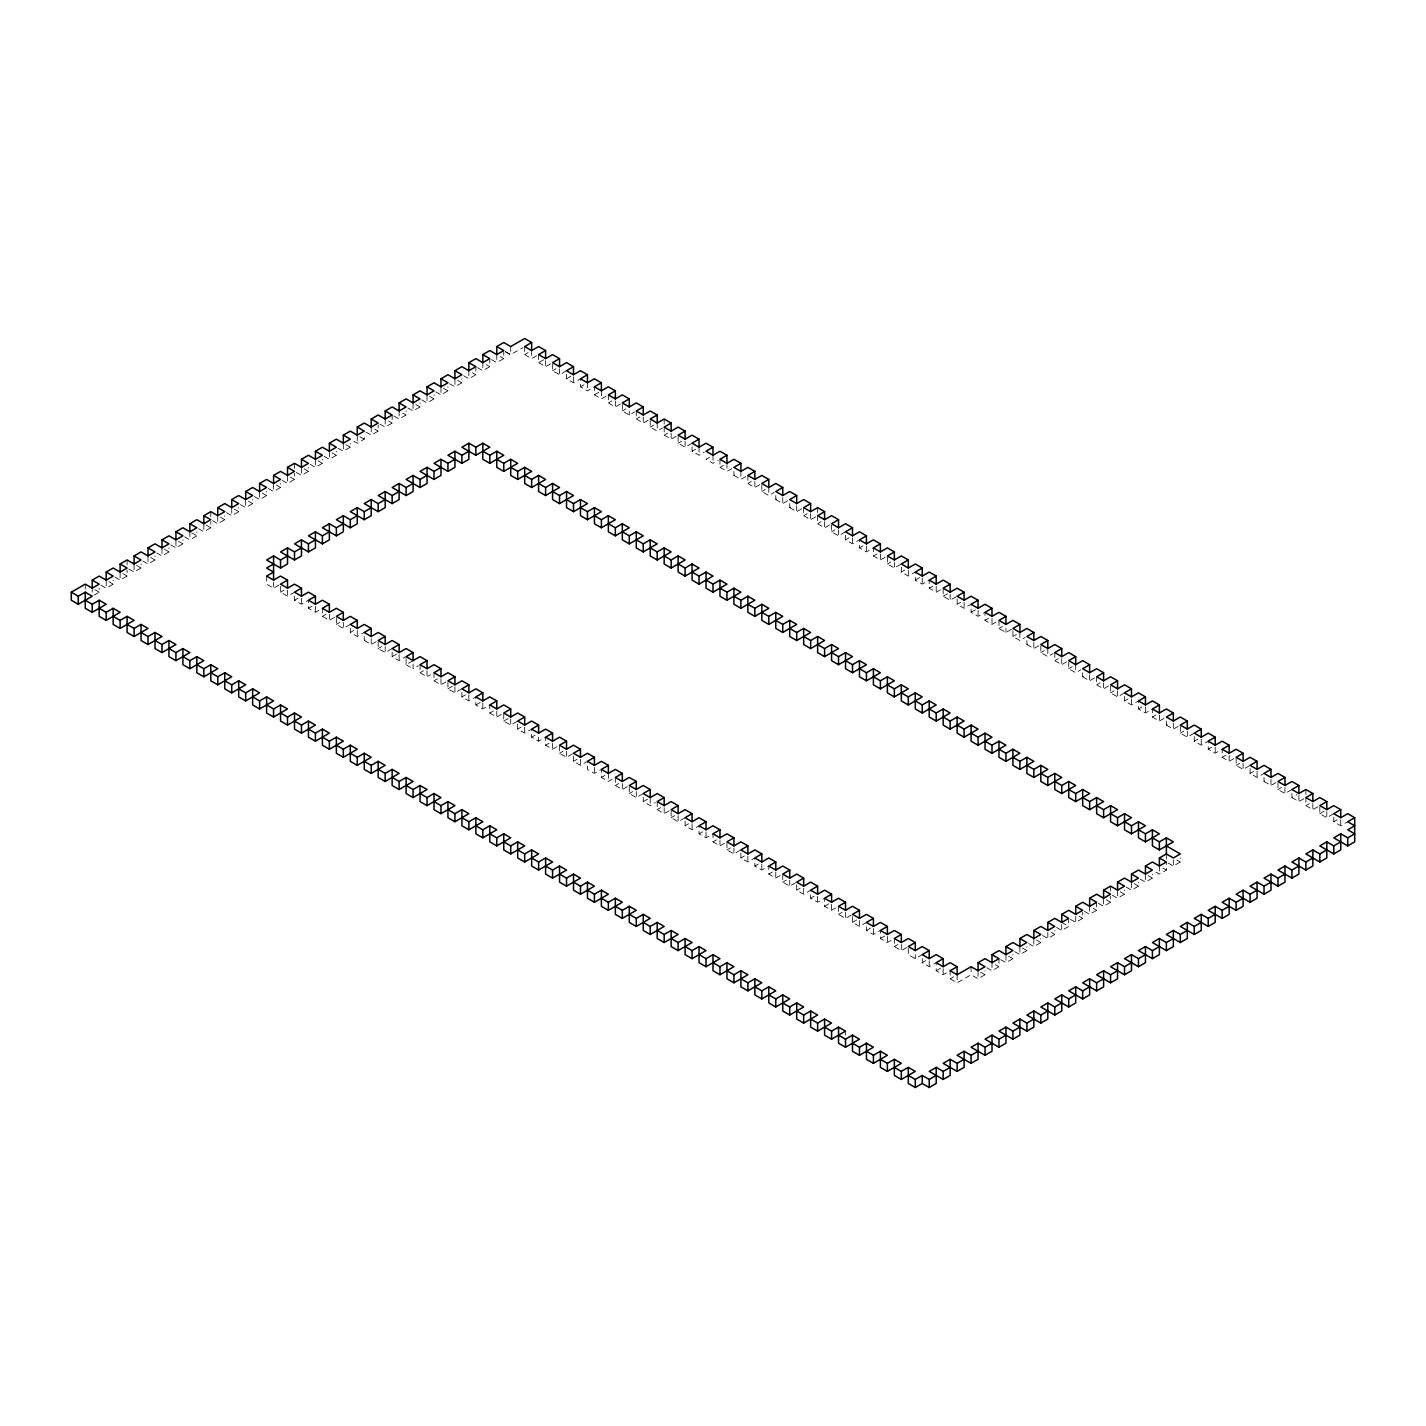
<?xml version="1.0" encoding="UTF-8"?>
<svg xmlns="http://www.w3.org/2000/svg" width="1426" height="1426" viewBox="0 0 1426 1426"><rect width="100%" height="100%" fill="white"/><g stroke="black" fill="none" stroke-linecap="round" stroke-linejoin="round"><path stroke-width="0.75" stroke-dasharray="5 3.75" d="M93.973 595.212L99.196 592.182L99.196 588.172M100.943 585.141L106.184 588.172L113.153 584.143L113.153 580.115M114.9 577.084L120.123 580.115L127.092 576.086L127.092 570.043M128.839 569.027L134.08 572.058L141.049 568.029L141.049 564.001M142.796 560.988L148.019 564.001L155.006 559.972L155.006 555.944M156.735 552.932L161.976 555.944L168.945 551.915L168.945 547.887M170.692 544.875L175.933 547.887L182.902 543.859L182.902 539.848M184.649 536.818L189.872 539.848L196.841 535.82L196.841 531.791M198.588 528.761L203.829 531.791L210.798 527.763L210.798 521.72M212.545 520.704L217.768 523.734L224.755 519.706L224.755 515.677M226.502 512.665L231.725 515.677L238.695 511.649L238.695 507.62M240.441 504.608L245.682 507.62L252.652 503.592L252.652 499.563M254.398 496.551L259.621 499.563L266.609 495.535L266.609 491.524M268.338 488.494L273.578 491.524L280.548 487.496L280.548 483.467M282.295 480.437L287.517 483.467L294.505 479.439L294.505 473.396M296.251 472.38L301.474 475.411L308.444 471.382L308.444 467.354M310.191 464.341L315.431 467.354L322.401 463.325L322.401 459.297M324.148 456.284L329.37 459.297L336.358 455.268L336.358 451.24M338.087 448.227L343.327 451.24L350.297 447.211L350.297 443.201M353.791 441.187L357.266 443.201L364.254 439.172L364.254 435.144M366.001 432.114L371.223 435.144L378.193 431.115L378.193 425.073M379.94 424.057L385.18 427.087L392.15 423.059L392.15 415.002M393.897 416.018L399.12 419.03L406.107 415.002L406.107 410.973M407.836 407.961L413.077 410.973L420.046 406.945L420.046 402.916M421.793 399.904L427.034 402.916L434.003 398.888L434.003 394.877M435.75 391.847L440.973 394.877L447.942 390.849L447.942 386.82M449.689 383.79L454.93 386.82L461.899 382.792L461.899 378.763M463.646 375.733L468.869 378.763L475.856 374.735L475.856 366.678M477.585 367.694L482.826 370.707L489.795 366.678L489.795 358.621M491.542 359.637L496.783 362.65L503.752 358.621L503.752 350.564M505.499 351.58L510.722 354.593L522.932 347.552M524.679 346.554L524.679 354.593L528.155 352.579M524.679 354.593L531.648 358.621L536.889 355.609M538.618 354.593L538.618 362.65L543.859 359.637M538.618 362.65L545.605 366.678L552.575 362.65L552.575 370.707L559.545 374.735L566.532 370.707L566.532 378.763L573.502 382.792L580.471 378.763L580.471 386.82L587.459 390.849L594.428 386.82L594.428 394.877L601.398 398.888L606.638 395.875M552.575 370.707L556.069 368.692M566.532 378.763L571.755 375.733M580.471 386.82L583.965 384.806M594.428 394.877L599.651 391.847M266.609 576.086L266.609 584.143L273.578 588.172L280.548 584.143L280.548 592.182L287.517 596.211L294.505 592.182L294.505 600.239L301.474 604.268L308.444 600.239L308.444 608.296L315.431 612.324L322.401 608.296L322.401 616.353L329.37 620.381L336.358 616.353L336.358 624.41L343.327 628.438L350.297 624.41L350.297 632.467L357.266 636.495L364.254 632.467M280.548 592.182L284.041 590.186M608.367 394.877L608.367 402.916L611.861 400.902M608.367 402.916L615.355 406.945L622.324 402.916L622.324 410.973L629.294 415.002L634.534 411.989M294.505 600.239L297.981 598.225M622.324 410.973L625.818 408.959M308.444 608.296L311.938 606.282M636.281 410.973L636.281 419.03L639.757 417.016M636.281 419.03L643.251 423.059L650.22 419.03L650.22 427.087L657.208 431.115L662.43 428.085M322.401 616.353L325.894 614.339M650.22 427.087L653.714 425.073M336.358 624.41L339.834 622.396M664.177 427.087L664.177 435.144L667.671 433.13M664.177 435.144L671.147 439.172L678.116 435.144L678.116 443.201L685.104 447.211L692.073 443.201L692.073 451.24L699.043 455.268L704.284 452.256M350.297 632.467L353.791 630.452M678.116 443.201L681.61 441.187M364.254 636.495L364.254 640.506L367.73 638.509M692.073 451.24L695.567 449.226M364.254 640.506L371.223 644.534L378.193 640.506L378.193 648.563L385.18 652.591L392.15 648.563L392.15 656.62L399.12 660.648L406.107 656.62M378.193 648.563L381.687 646.548M709.506 457.283L706.03 459.297L713 463.325L718.223 460.313M392.15 656.62L399.12 652.591M719.97 459.297L719.97 467.354L723.463 465.339M719.97 467.354L726.957 471.382L732.18 468.37M406.107 658.634L406.107 664.676L413.077 660.648L413.077 668.705L418.299 665.675M733.927 471.382L733.927 475.411L737.42 473.396M733.927 475.411L740.896 479.439L746.137 476.409M420.046 664.676L420.046 672.733L423.54 670.719M747.884 475.411L747.884 483.467L751.359 481.453M420.046 672.733L427.034 676.762L430.509 674.748M747.884 483.467L754.853 487.496L761.823 483.467L761.823 491.524L768.792 495.535L774.033 492.523M434.003 672.733L434.003 680.79L437.479 678.776M761.823 491.524L765.316 489.51M434.003 680.79L440.973 684.819L447.942 680.79L447.942 688.829L454.93 692.858L461.899 688.829L461.899 696.886L468.869 700.915L475.856 696.886L475.856 704.943L482.826 708.972L489.795 704.943L489.795 713L496.783 717.028L503.752 713L503.752 721.057L510.722 725.085L517.691 721.057L517.691 729.114L524.679 733.142L531.648 729.114L531.648 737.171L538.618 741.181L545.605 737.171L545.605 745.21L552.575 749.238L559.545 745.21L559.545 753.267L566.532 757.295L573.502 753.267L573.502 761.324L580.471 765.352L587.459 761.324L587.459 769.38L594.428 773.409L601.398 769.38L601.398 777.437L608.367 781.466L613.608 778.436M447.942 688.829L453.183 685.817M775.78 495.535L775.78 499.563L779.256 497.549M775.78 499.563L782.749 503.592L789.719 499.563M461.899 696.886L465.393 694.872M789.719 503.592L789.719 507.62L793.212 505.606M789.719 507.62L796.706 511.649L801.929 508.636M475.856 704.943L481.079 701.931M803.676 507.62L803.676 515.677L807.169 513.663M803.676 515.677L810.645 519.706L815.886 516.693M489.795 713L493.289 710.986M817.633 515.677L817.633 523.734L821.109 521.72M817.633 523.734L824.602 527.763L831.572 523.734L831.572 531.791L838.541 535.82L845.529 531.791L845.529 539.848L852.498 543.859L859.468 539.848L859.468 547.887L866.455 551.915L873.425 547.887L873.425 555.944L880.395 559.972L887.382 555.944L887.382 564.001L894.352 568.029L901.321 564.001L901.321 572.058L908.309 576.086L915.278 572.058L915.278 580.115L922.248 584.143L929.217 580.115L929.217 588.172L936.205 592.182L943.174 588.172L943.174 596.211L950.144 600.239L957.131 596.211L957.131 604.268L964.101 608.296L971.07 604.268L971.07 612.324L978.058 616.353L985.027 612.324L985.027 620.381L991.997 624.41L998.966 620.381L998.966 628.438L1005.954 632.467L1012.923 628.438L1012.923 636.495L1019.893 640.506L1025.134 637.493M503.752 721.057L508.975 718.027M831.572 531.791L835.066 529.777M517.691 729.114L521.185 727.1M845.529 539.848L849.005 537.834M531.648 737.171L535.142 735.156M859.468 547.887L862.962 545.873M545.605 745.21L549.081 743.196M873.425 555.944L876.919 553.93M559.545 753.267L563.038 751.252M887.382 564.001L890.858 561.987M573.502 761.324L576.995 759.309M901.321 572.058L904.815 570.043M915.278 580.115L920.501 577.084M601.398 777.437L604.891 775.423M929.217 588.172L932.711 586.157M615.355 777.437L615.355 785.494L618.831 783.48M943.174 596.211L948.415 593.198M615.355 785.494L622.324 789.505L629.294 785.494L629.294 793.533L636.281 797.562L643.251 793.533L643.251 801.59L650.22 805.619L655.461 802.606M629.294 793.533L632.788 791.519M957.131 604.268L960.607 602.253M643.251 801.59L650.22 797.562L650.22 805.619M971.07 612.324L976.311 609.312M657.208 801.59L657.208 809.647L660.684 807.633M985.027 620.381L988.521 618.367M657.208 809.647L664.177 813.676L671.147 809.647L671.147 817.704L678.116 821.732L685.104 817.704L685.104 825.761L692.073 829.789L699.043 825.761L699.043 833.818L706.03 837.828L713 833.818L713 841.857L719.97 845.885L726.957 841.857L726.957 849.914L733.927 853.942L740.896 849.914L740.896 857.971L747.884 861.999L754.853 857.971L754.853 866.028L761.823 870.056L768.792 866.028L768.792 874.085L775.78 878.113L782.749 874.085L782.749 882.141L789.719 886.152L796.706 882.141L796.706 890.18L803.676 894.209L810.645 890.18L810.645 898.237L817.633 902.266L824.602 898.237L824.602 906.294L831.572 910.323L838.541 906.294L838.541 914.351L845.529 918.38L852.498 914.351L852.498 922.408L859.468 926.437L866.455 922.408L866.455 930.465L873.425 934.476L880.395 930.465L880.395 938.504L887.382 942.533L894.352 938.504L894.352 946.561L901.321 950.589L908.309 946.561L908.309 954.618L915.278 958.646L922.248 954.618L922.248 962.675L929.217 966.703L936.205 962.675L936.205 970.732L943.174 974.76L950.144 970.732L950.144 978.789L957.131 982.799L971.07 974.76L978.058 978.789L985.027 974.76L985.027 970.732M671.147 817.704L674.641 815.69M998.966 628.438L1002.46 626.424M685.104 825.761L688.58 823.747M1012.923 636.495L1016.417 634.481M699.043 833.818L702.537 831.804M1026.88 640.506L1026.88 644.534L1030.356 642.52M1026.88 644.534L1033.85 648.563L1040.82 644.534L1040.82 652.591L1047.807 656.62L1053.03 653.607M713 841.857L716.494 839.843M1040.82 652.591L1044.313 650.577M726.957 849.914L730.433 847.9M1054.777 652.591L1054.777 660.648L1058.27 658.634M1054.777 660.648L1061.746 664.676L1068.734 660.648L1068.734 668.705L1075.703 672.733L1080.926 669.703M740.896 857.971L744.39 855.957M1068.734 668.705L1072.209 666.691M754.853 866.028L758.329 864.013M1082.673 672.733L1082.673 676.762L1086.166 674.748M1082.673 676.762L1089.642 680.79L1094.883 677.76M768.792 874.085L772.286 872.07M1096.63 676.762L1096.63 684.819L1100.106 682.804M1096.63 684.819L1103.599 688.829L1110.569 684.819L1110.569 692.858L1117.556 696.886L1124.526 692.858L1124.526 700.915L1131.495 704.943L1138.483 700.915L1138.483 708.972L1145.452 713L1152.422 708.972L1152.422 717.028L1159.391 721.057L1166.379 717.028M782.749 882.141L786.243 880.127M1110.569 692.858L1114.062 690.844M796.706 890.18L800.182 888.166M1124.526 700.915L1128.019 698.9M810.645 898.237L814.139 896.223M1138.483 708.972L1141.959 706.957M824.602 906.294L829.825 903.282M1152.422 717.028L1155.916 715.014M838.541 914.351L842.035 912.337M1166.379 721.057L1166.379 725.085L1169.855 723.071M1166.379 725.085L1173.348 729.114L1180.318 725.085L1180.318 733.142L1187.305 737.171L1194.275 733.142L1194.275 741.181L1201.245 745.21L1208.232 741.181L1208.232 749.238L1215.202 753.267L1222.171 749.238L1222.171 757.295L1229.159 761.324L1236.128 757.295L1236.128 765.352L1243.098 769.38L1250.067 765.352L1250.067 773.409L1257.055 777.437L1264.024 773.409M852.498 922.408L857.739 919.378M1180.318 733.142L1183.812 731.128M866.455 930.465L873.425 926.437M1194.275 741.181L1197.769 739.167M880.395 938.504L885.635 935.492M1208.232 749.238L1211.708 747.224M894.352 946.561L897.845 944.547M1222.171 757.295L1225.665 755.281M1236.128 765.352L1239.604 763.338M922.248 962.675L925.741 960.661M1250.067 773.409L1253.561 771.395M936.205 970.732L943.174 966.703M1264.024 777.437L1264.024 781.466L1267.518 779.452M1264.024 781.466L1270.994 785.494L1277.981 781.466L1277.981 789.505L1284.951 793.533L1291.92 789.505M950.144 978.789L953.637 976.774M1277.981 789.505L1281.457 787.491M986.774 967.701L991.997 970.732L998.966 966.703L998.966 958.646M1000.713 959.645L1005.954 962.675L1012.923 958.646L1012.923 954.618M1014.67 951.605L1019.893 954.618L1026.88 950.589L1026.88 946.561M1028.627 943.549L1033.85 946.561L1040.82 942.533L1040.82 938.504M1042.566 935.492L1047.807 938.504L1054.777 934.476L1054.777 930.465M1056.523 927.435L1061.746 930.465L1068.734 926.437L1068.734 918.38M1070.463 919.378L1075.703 922.408L1082.673 918.38L1082.673 912.337M1084.42 911.321L1089.642 914.351L1096.63 910.323L1096.63 902.266M1098.377 903.282L1103.599 906.294L1110.569 902.266L1110.569 896.223M1112.316 895.225L1117.556 898.237L1124.526 894.209L1124.526 890.18M1126.273 887.168L1131.495 890.18L1138.483 886.152L1138.483 882.141M1140.212 879.111L1145.452 882.141L1152.422 878.113L1152.422 874.085M1155.916 872.07L1159.391 874.085L1166.379 870.056L1166.379 861.999M1168.126 862.997L1173.348 866.028L1180.318 861.999L1180.318 857.971M1291.92 793.533L1291.92 797.562L1297.161 794.549M1291.92 797.562L1298.908 801.59L1304.13 798.578M1305.877 797.562L1305.877 805.619L1309.371 803.604M1305.877 805.619L1312.847 809.647L1319.816 805.619L1319.816 813.676L1326.804 817.704L1333.773 813.676L1333.773 821.732L1340.743 825.761L1347.73 821.732M1319.816 813.676L1325.057 810.663M1333.773 821.732L1337.267 819.718M505.499 351.883L510.722 354.914M500.259 356.607L503.752 358.621M486.319 364.664L489.795 366.678M472.363 372.721L475.856 374.735M461.899 382.792L454.93 378.763L454.93 386.82M447.942 390.849L440.973 386.82L440.973 394.877M434.003 398.888L427.034 394.877L427.034 402.916M420.046 406.945L413.077 402.916L413.077 410.973M402.613 412.987L406.107 415.002M1176.842 859.985L1180.318 861.999M388.656 421.044L392.15 423.059M1162.885 868.042L1166.379 870.056M374.717 429.101L378.193 431.115M1152.422 878.113L1145.452 874.085L1145.452 882.141M364.254 439.172L357.266 435.144L357.266 443.201M1138.483 886.152L1131.495 882.141L1131.495 890.18M350.297 447.211L343.327 443.201L343.327 451.24M1124.526 894.209L1117.556 890.18L1117.556 898.237M336.358 455.268L329.37 451.24L329.37 459.297M1110.569 902.266L1103.599 898.237L1103.599 906.294M322.401 463.325L315.431 459.297L315.431 467.354M1093.136 908.309L1096.63 910.323M308.444 471.382L301.474 467.354L301.474 475.411M1079.179 916.365L1082.673 918.38M294.505 479.439L287.517 475.411L287.517 483.467M1061.746 922.408L1068.734 926.437M280.548 487.496L273.578 483.467L273.578 491.524M1051.283 932.479L1054.777 934.476M266.609 495.535L259.621 491.524L259.621 499.563M1040.82 942.533L1033.85 938.504L1033.85 946.561M252.652 503.592L245.682 499.563L245.682 507.62M1026.88 950.589L1019.893 946.561L1019.893 954.618M238.695 511.649L231.725 507.62L231.725 515.677M1012.923 958.646L1005.954 954.618L1005.954 962.675M224.755 519.706L217.768 515.677L217.768 523.734M995.491 964.689L998.966 966.703M210.798 527.763L203.829 523.734L203.829 531.791M985.027 974.76L978.058 970.732L978.058 978.789M191.619 532.789L196.841 535.82M406.107 664.676L413.077 668.705M182.902 543.859L175.933 539.848L175.933 547.887M168.945 551.915L161.976 547.887L161.976 555.944M155.006 559.972L148.019 555.944L148.019 564.001M141.049 568.029L134.08 564.001L134.08 572.058M127.092 576.086L120.123 572.058L120.123 580.115M113.153 584.143L106.184 580.115L106.184 588.172M99.196 592.182L92.227 588.172L92.227 592.182M1340.743 819.718L1340.743 825.761M1326.804 811.661L1326.804 817.704M1312.847 803.604L1312.847 809.647M1305.877 789.505L1305.877 795.548M1298.908 795.548L1298.908 801.59M1284.951 787.491L1284.951 793.533M1270.994 779.452L1270.994 785.494M1257.055 771.395L1257.055 777.437M1243.098 763.338L1243.098 769.38M1229.159 755.281L1229.159 761.324M1215.202 747.224L1215.202 753.267M1201.245 739.167L1201.245 745.21M1187.305 731.128L1187.305 737.171M1173.348 723.071L1173.348 729.114M1173.348 859.985L1173.348 866.028M1166.379 853.942L1166.379 859.985M1159.391 715.014L1159.391 721.057M1159.391 866.028L1159.391 874.085M1145.452 706.957L1145.452 713M1131.495 698.9L1131.495 704.943M1117.556 690.844L1117.556 696.886M1110.569 886.152L1110.569 892.195M1103.599 682.804L1103.599 688.829M1089.642 674.748L1089.642 680.79M1089.642 906.294L1089.642 914.351M1075.703 664.676L1075.703 672.733M1075.703 916.365L1075.703 922.408M1061.746 658.634L1061.746 664.676M1061.746 924.422L1061.746 930.465M1047.807 648.563L1047.807 656.62M1047.807 932.479L1047.807 938.504M1033.85 642.52L1033.85 648.563M1019.893 632.467L1019.893 640.506M1005.954 628.438L1005.954 632.467M991.997 618.367L991.997 624.41M991.997 962.675L991.997 970.732M978.058 610.31L978.058 616.353M971.07 966.703L971.07 974.76M964.101 602.253L964.101 608.296M957.131 974.76L957.131 982.799M950.144 594.196L950.144 600.239M943.174 968.717L943.174 974.76M936.205 586.157L936.205 592.182M929.217 960.661L929.217 966.703M922.248 578.1L922.248 584.143M915.278 954.618L915.278 958.646M908.309 570.043L908.309 576.086M901.321 944.547L901.321 950.589M894.352 561.987L894.352 568.029M887.382 936.49L887.382 942.533M880.395 553.93L880.395 559.972M873.425 928.451L873.425 934.476M866.455 545.873L866.455 551.915M859.468 920.394L859.468 926.437M852.498 537.834L852.498 543.859M845.529 912.337L845.529 918.38M845.529 1031.123L845.529 1035.151M838.541 529.777L838.541 535.82M831.572 904.28L831.572 910.323M824.602 521.72L824.602 527.763M817.633 507.62L817.633 513.663M817.633 896.223L817.633 902.266M810.645 513.663L810.645 519.706M803.676 888.166L803.676 894.209M796.706 505.606L796.706 511.649M789.719 880.127L789.719 886.152M782.749 497.549L782.749 503.592M775.78 872.07L775.78 878.113M768.792 487.496L768.792 495.535M761.823 864.013L761.823 870.056M754.853 481.453L754.853 487.496M747.884 855.957L747.884 861.999M740.896 471.382L740.896 479.439M733.927 847.9L733.927 853.942M726.957 463.325L726.957 471.382M719.97 839.843L719.97 845.885M713 455.268L713 463.325M706.03 831.804L706.03 837.828M699.043 447.211L699.043 455.268M692.073 823.747L692.073 829.789M685.104 441.187L685.104 447.211M678.116 815.69L678.116 821.732M671.147 433.13L671.147 439.172M664.177 419.03L664.177 425.073M664.177 807.633L664.177 813.676M657.208 423.059L657.208 431.115M643.251 417.016L643.251 423.059M636.281 791.519L636.281 797.562M629.294 410.973L629.294 415.002M622.324 783.48L622.324 789.505M615.355 400.902L615.355 406.945M608.367 773.409L608.367 781.466M601.398 390.849L601.398 398.888M594.428 767.366L594.428 773.409M587.459 382.792L587.459 390.849M580.471 759.309L580.471 765.352M573.502 376.749L573.502 382.792M566.532 751.252L566.532 757.295M559.545 368.692L559.545 374.735M552.575 743.196L552.575 749.238M545.605 360.635L545.605 366.678M538.618 737.171L538.618 741.181M531.648 350.564L531.648 358.621M524.679 727.1L524.679 733.142M510.722 346.554L510.722 354.593M510.722 719.043L510.722 725.085M496.783 354.593L496.783 362.65M496.783 710.986L496.783 717.028M482.826 362.65L482.826 370.707M482.826 702.929L482.826 708.972M468.869 370.707L468.869 378.763M468.869 694.872L468.869 700.915M454.93 686.833L454.93 692.858M440.973 678.776L440.973 684.819M427.034 670.719L427.034 676.762M399.12 410.973L399.12 419.03M399.12 654.605L399.12 660.648M385.18 419.03L385.18 427.087M385.18 646.548L385.18 652.591M371.223 427.087L371.223 435.144M371.223 638.509L371.223 644.534M357.266 630.452L357.266 636.495M343.327 622.396L343.327 628.438M329.37 614.339L329.37 620.381M315.431 606.282L315.431 612.324M301.474 598.225L301.474 604.268M294.505 463.325L294.505 469.368M287.517 590.186L287.517 596.211M273.578 582.129L273.578 588.172M210.798 511.649L210.798 517.691M189.872 531.791L189.872 539.848M127.092 559.972L127.092 566.015M85.257 584.143L85.257 590.186"/><path stroke-width="1.5" d="M71.3 592.182L78.27 596.211L85.257 592.182L92.227 596.211L78.27 604.268L71.3 600.239L71.3 592.182L85.257 584.143L92.227 588.172L99.196 584.143L92.227 580.115L92.227 588.172M92.227 580.115L99.196 576.086L106.184 580.115L113.153 576.086L106.184 572.058L106.184 580.115M106.184 572.058L113.153 568.029L120.123 572.058L127.092 568.029L120.123 564.001L120.123 572.058M120.123 564.001L127.092 559.972L134.08 564.001L141.049 559.972L134.08 555.944L134.08 564.001M134.08 555.944L141.049 551.915L148.019 555.944L155.006 551.915L148.019 547.887L148.019 555.944M148.019 547.887L155.006 543.859L161.976 547.887L168.945 543.859L161.976 539.848L161.976 547.887M161.976 539.848L168.945 535.82L175.933 539.848L182.902 535.82L175.933 531.791L175.933 539.848M175.933 531.791L182.902 527.763L189.872 531.791L196.841 527.763L189.872 523.734L189.872 531.791M189.872 523.734L196.841 519.706L203.829 523.734L210.798 519.706L203.829 515.677L203.829 523.734M203.829 515.677L210.798 511.649L217.768 515.677L224.755 511.649L217.768 507.62L217.768 515.677M217.768 507.62L224.755 503.592L231.725 507.62L238.695 503.592L231.725 499.563L231.725 507.62M231.725 499.563L238.695 495.535L245.682 499.563L252.652 495.535L245.682 491.524L245.682 499.563M245.682 491.524L252.652 487.496L259.621 491.524L266.609 487.496L259.621 483.467L259.621 491.524M259.621 483.467L266.609 479.439L273.578 483.467L280.548 479.439L273.578 475.411L273.578 483.467M273.578 475.411L280.548 471.382L287.517 475.411L294.505 471.382L287.517 467.354L287.517 475.411M287.517 467.354L294.505 463.325L301.474 467.354L308.444 463.325L301.474 459.297L301.474 467.354M301.474 459.297L308.444 455.268L315.431 459.297L322.401 455.268L315.431 451.24L315.431 459.297M315.431 451.24L322.401 447.211L329.37 451.24L336.358 447.211L329.37 443.201L329.37 451.24M329.37 443.201L336.358 439.172L343.327 443.201L350.297 439.172L343.327 435.144L343.327 443.201M343.327 435.144L350.297 431.115L357.266 435.144L364.254 431.115L357.266 427.087L357.266 435.144M357.266 427.087L364.254 423.059L371.223 427.087L378.193 423.059L371.223 419.03L371.223 427.087M371.223 419.03L378.193 415.002L385.18 419.03L392.15 415.002L385.18 410.973L385.18 419.03M385.18 410.973L392.15 406.945L399.12 410.973L406.107 406.945L399.12 402.916L399.12 410.973M399.12 402.916L406.107 398.888L413.077 402.916L420.046 398.888L413.077 394.877L413.077 402.916M413.077 394.877L420.046 390.849L427.034 394.877L434.003 390.849L427.034 386.82L427.034 394.877M427.034 386.82L434.003 382.792L440.973 386.82L447.942 382.792L440.973 378.763L440.973 386.82M440.973 378.763L447.942 374.735L454.93 378.763L461.899 374.735L454.93 370.707L454.93 378.763M454.93 370.707L461.899 366.678L468.869 370.707L475.856 366.678L468.869 362.65L468.869 370.707M468.869 362.65L475.856 358.621L482.826 362.65L489.795 358.621L482.826 354.593L482.826 362.65M482.826 354.593L489.795 350.564L496.783 354.593L503.752 350.564L496.783 346.554L496.783 354.593M496.783 346.554L503.752 342.525L510.722 346.554L524.679 338.497L531.648 342.525L531.648 350.564L538.618 346.554L545.605 350.564L545.605 358.621L552.575 354.593L559.545 358.621L559.545 366.678L566.532 362.65L573.502 366.678L573.502 374.735L566.532 370.707L573.502 366.678M531.648 342.525L524.679 346.554L531.648 350.564M85.257 600.239L92.227 604.268L99.196 600.239L106.184 604.268L92.227 612.324L85.257 608.296L85.257 592.182M545.605 350.564L538.618 354.593L545.605 358.621M99.196 608.296L106.184 612.324L113.153 608.296L120.123 612.324L106.184 620.381L99.196 616.353L99.196 600.239M559.545 358.621L552.575 362.65L559.545 366.678M113.153 616.353L120.123 620.381L127.092 616.353L134.08 620.381L120.123 628.438L113.153 624.41L113.153 608.296M127.092 624.41L134.08 628.438L141.049 624.41L148.019 628.438L134.08 636.495L127.092 632.467L127.092 616.353M573.502 374.735L580.471 370.707L587.459 374.735L587.459 382.792L594.428 378.763L601.398 382.792L601.398 390.849L608.367 386.82L615.355 390.849L615.355 398.888L622.324 394.877L629.294 398.888L629.294 406.945L636.281 402.916L643.251 406.945L643.251 415.002L650.22 410.973L657.208 415.002L657.208 423.059L664.177 419.03L671.147 423.059L671.147 431.115L678.116 427.087L685.104 431.115L685.104 439.172L692.073 435.144L699.043 439.172L699.043 447.211L706.03 443.201L713 447.211L713 455.268L719.97 451.24L726.957 455.268L726.957 463.325L733.927 459.297L740.896 463.325L740.896 471.382L747.884 467.354L754.853 471.382L754.853 479.439L761.823 475.411L768.792 479.439L768.792 487.496L775.78 483.467L782.749 487.496L782.749 495.535L789.719 491.524L796.706 495.535L796.706 503.592L803.676 499.563L810.645 503.592L810.645 511.649L817.633 507.62L824.602 511.649L824.602 519.706L831.572 515.677L838.541 519.706L838.541 527.763L845.529 523.734L852.498 527.763L852.498 535.82L845.529 531.791L852.498 527.763M287.517 555.944L280.548 559.972L273.578 555.944L266.609 559.972L280.548 568.029L287.517 564.001L287.517 547.887L294.505 551.915L301.474 547.887M287.517 547.887L280.548 551.915L294.505 559.972L301.474 555.944L301.474 539.848L294.505 543.859L308.444 551.915L315.431 547.887L315.431 531.791L308.444 535.82L322.401 543.859L329.37 539.848L329.37 523.734L322.401 527.763L336.358 535.82L343.327 531.791L343.327 515.677L350.297 519.706L357.266 515.677M343.327 515.677L336.358 519.706L350.297 527.763L357.266 523.734L357.266 507.62L364.254 511.649L371.223 507.62M357.266 507.62L350.297 511.649L364.254 519.706L371.223 515.677L371.223 499.563L364.254 503.592L378.193 511.649L385.18 507.62L385.18 491.524L392.15 495.535L399.12 491.524M385.18 491.524L378.193 495.535L392.15 503.592L399.12 499.563L399.12 483.467L392.15 487.496L406.107 495.535L413.077 491.524L413.077 475.411L420.046 479.439L427.034 475.411M413.077 475.411L406.107 479.439L420.046 487.496L427.034 483.467L427.034 467.354L434.003 471.382L440.973 467.354M427.034 467.354L420.046 471.382L434.003 479.439L440.973 475.411L440.973 459.297L434.003 463.325L447.942 471.382L454.93 467.354L454.93 451.24L461.899 455.268L468.869 451.24M454.93 451.24L447.942 455.268L461.899 463.325L468.869 459.297L468.869 443.201L461.899 447.211L475.856 455.268L489.795 447.211L482.826 443.201L475.856 447.211L468.869 443.201M587.459 374.735L580.471 378.763L587.459 382.792M141.049 632.467L148.019 636.495L155.006 632.467L161.976 636.495L148.019 644.534L141.049 640.506L141.049 624.41M273.578 564.001L266.609 568.029L273.578 572.058L266.609 576.086L273.578 580.115L280.548 576.086L287.517 580.115L287.517 588.172L280.548 584.143L287.517 580.115M301.474 539.848L308.444 543.859L315.431 539.848M315.431 531.791L322.401 535.82L329.37 531.791M329.37 523.734L336.358 527.763L343.327 523.734M371.223 499.563L378.193 503.592L385.18 499.563M399.12 483.467L406.107 487.496L413.077 483.467M440.973 459.297L447.942 463.325L454.93 459.297M601.398 382.792L594.428 386.82L601.398 390.849M155.006 640.506L161.976 644.534L168.945 640.506L175.933 644.534L161.976 652.591L155.006 648.563L155.006 632.467M482.826 451.24L489.795 455.268L496.783 451.24L503.752 455.268L489.795 463.325L482.826 459.297L482.826 443.201M615.355 390.849L608.367 394.877L615.355 398.888M168.945 648.563L175.933 652.591L182.902 648.563L189.872 652.591L175.933 660.648L168.945 656.62L168.945 640.506M287.517 588.172L294.505 584.143L301.474 588.172L301.474 596.211L308.444 592.182L315.431 596.211L315.431 604.268L308.444 600.239L315.431 596.211M496.783 459.297L503.752 463.325L510.722 459.297L517.691 463.325L503.752 471.382L496.783 467.354L496.783 451.24M301.474 588.172L294.505 592.182L301.474 596.211M629.294 398.888L622.324 402.916L629.294 406.945M182.902 656.62L189.872 660.648L196.841 656.62L203.829 660.648L189.872 668.705L182.902 664.676L182.902 648.563M510.722 467.354L517.691 471.382L524.679 467.354L531.648 471.382L517.691 479.439L510.722 475.411L510.722 459.297M643.251 406.945L636.281 410.973L643.251 415.002M196.841 664.676L203.829 668.705L210.798 664.676L217.768 668.705L203.829 676.762L196.841 672.733L196.841 656.62M315.431 604.268L322.401 600.239L329.37 604.268L329.37 612.324L322.401 608.296L329.37 604.268M524.679 475.411L531.648 479.439L538.618 475.411L545.605 479.439L531.648 487.496L524.679 483.467L524.679 467.354M657.208 415.002L650.22 419.03L657.208 423.059M210.798 672.733L217.768 676.762L224.755 672.733L231.725 676.762L217.768 684.819L210.798 680.79L210.798 664.676M329.37 612.324L336.358 608.296L343.327 612.324L343.327 620.381L336.358 616.353L343.327 612.324M538.618 483.467L545.605 487.496L552.575 483.467L559.545 487.496L545.605 495.535L538.618 491.524L538.618 475.411M671.147 423.059L664.177 427.087L671.147 431.115M224.755 680.79L231.725 684.819L238.695 680.79L245.682 684.819L231.725 692.858L224.755 688.829L224.755 672.733M343.327 620.381L350.297 616.353L357.266 620.381L357.266 628.438L364.254 624.41L371.223 628.438L371.223 636.495L364.254 632.467L371.223 628.438M552.575 491.524L559.545 495.535L566.532 491.524L573.502 495.535L559.545 503.592L552.575 499.563L552.575 483.467M357.266 620.381L350.297 624.41L357.266 628.438M685.104 431.115L678.116 435.144L685.104 439.172M238.695 688.829L245.682 692.858L252.652 688.829L259.621 692.858L245.682 700.915L238.695 696.886L238.695 680.79M566.532 499.563L573.502 503.592L580.471 499.563L587.459 503.592L573.502 511.649L566.532 507.62L566.532 491.524M699.043 439.172L692.073 443.201L699.043 447.211M252.652 696.886L259.621 700.915L266.609 696.886L273.578 700.915L259.621 708.972L252.652 704.943L252.652 688.829M371.223 636.495L378.193 632.467L385.18 636.495L385.18 644.534L378.193 640.506L385.18 636.495M580.471 507.62L587.459 511.649L594.428 507.62L601.398 511.649L587.459 519.706L580.471 515.677L580.471 499.563M713 447.211L706.03 451.24L713 455.268M266.609 704.943L273.578 708.972L280.548 704.943L287.517 708.972L273.578 717.028L266.609 713L266.609 696.886M385.18 644.534L392.15 640.506L399.12 644.534L399.12 652.591L406.107 648.563L413.077 652.591L413.077 660.648L406.107 656.62L413.077 652.591M594.428 515.677L601.398 519.706L608.367 515.677L615.355 519.706L601.398 527.763L594.428 523.734L594.428 507.62M399.12 644.534L392.15 648.563L399.12 652.591M726.957 455.268L719.97 459.297L726.957 463.325M280.548 713L287.517 717.028L294.505 713L301.474 717.028L287.517 725.085L280.548 721.057L280.548 704.943M608.367 523.734L615.355 527.763L622.324 523.734L629.294 527.763L615.355 535.82L608.367 531.791L608.367 515.677M740.896 463.325L733.927 467.354L740.896 471.382M294.505 721.057L301.474 725.085L308.444 721.057L315.431 725.085L301.474 733.142L294.505 729.114L294.505 713M413.077 660.648L420.046 656.62L427.034 660.648L427.034 668.705L420.046 664.676L427.034 660.648M622.324 531.791L629.294 535.82L636.281 531.791L643.251 535.82L629.294 543.859L622.324 539.848L622.324 523.734M754.853 471.382L747.884 475.411L754.853 479.439M308.444 729.114L315.431 733.142L322.401 729.114L329.37 733.142L315.431 741.181L308.444 737.171L308.444 721.057M427.034 668.705L434.003 664.676L440.973 668.705L440.973 676.762L447.942 672.733L454.93 676.762L454.93 684.819L461.899 680.79L468.869 684.819L468.869 692.858L475.856 688.829L482.826 692.858L482.826 700.915L489.795 696.886L496.783 700.915L496.783 708.972L503.752 704.943L510.722 708.972L510.722 717.028L503.752 713L510.722 708.972M636.281 539.848L643.251 543.859L650.22 539.848L657.208 543.859L643.251 551.915L636.281 547.887L636.281 531.791M440.973 668.705L434.003 672.733L440.973 676.762M768.792 479.439L761.823 483.467L768.792 487.496M322.401 737.171L329.37 741.181L336.358 737.171L343.327 741.181L329.37 749.238L322.401 745.21L322.401 729.114M650.22 547.887L657.208 551.915L664.177 547.887L671.147 551.915L657.208 559.972L650.22 555.944L650.22 539.848M454.93 676.762L447.942 680.79L454.93 684.819M782.749 487.496L775.78 491.524L782.749 495.535M336.358 745.21L343.327 749.238L350.297 745.21L357.266 749.238L343.327 757.295L336.358 753.267L336.358 737.171M664.177 555.944L671.147 559.972L678.116 555.944L685.104 559.972L671.147 568.029L664.177 564.001L664.177 547.887M468.869 684.819L461.899 688.829L468.869 692.858M796.706 495.535L789.719 499.563L796.706 503.592M350.297 753.267L357.266 757.295L364.254 753.267L371.223 757.295L357.266 765.352L350.297 761.324L350.297 745.21M678.116 564.001L685.104 568.029L692.073 564.001L699.043 568.029L685.104 576.086L678.116 572.058L678.116 555.944M482.826 692.858L475.856 696.886L482.826 700.915M810.645 503.592L803.676 507.62L810.645 511.649M364.254 761.324L371.223 765.352L378.193 761.324L385.18 765.352L371.223 773.409L364.254 769.38L364.254 753.267M692.073 572.058L699.043 576.086L706.03 572.058L713 576.086L699.043 584.143L692.073 580.115L692.073 564.001M496.783 700.915L489.795 704.943L496.783 708.972M824.602 511.649L817.633 515.677L824.602 519.706M378.193 769.38L385.18 773.409L392.15 769.38L399.12 773.409L385.18 781.466L378.193 777.437L378.193 761.324M706.03 580.115L713 584.143L719.97 580.115L726.957 584.143L713 592.182L706.03 588.172L706.03 572.058M838.541 519.706L831.572 523.734L838.541 527.763M392.15 777.437L399.12 781.466L406.107 777.437L413.077 781.466L399.12 789.505L392.15 785.494L392.15 769.38M510.722 717.028L517.691 713L524.679 717.028L524.679 725.085L517.691 721.057L524.679 717.028M719.97 588.172L726.957 592.182L733.927 588.172L740.896 592.182L726.957 600.239L719.97 596.211L719.97 580.115M406.107 785.494L413.077 789.505L420.046 785.494L427.034 789.505L413.077 797.562L406.107 793.533L406.107 777.437M524.679 725.085L531.648 721.057L538.618 725.085L538.618 733.142L545.605 729.114L552.575 733.142L552.575 741.181L559.545 737.171L566.532 741.181L566.532 749.238L573.502 745.21L580.471 749.238L580.471 757.295L587.459 753.267L594.428 757.295L594.428 765.352L587.459 761.324L594.428 757.295M733.927 596.211L740.896 600.239L747.884 596.211L754.853 600.239L740.896 608.296L733.927 604.268L733.927 588.172M852.498 535.82L859.468 531.791L866.455 535.82L866.455 543.859L873.425 539.848L880.395 543.859L880.395 551.915L887.382 547.887L894.352 551.915L894.352 559.972L887.382 555.944L894.352 551.915M538.618 725.085L531.648 729.114L538.618 733.142M866.455 535.82L859.468 539.848L866.455 543.859M420.046 793.533L427.034 797.562L434.003 793.533L440.973 797.562L427.034 805.619L420.046 801.59L420.046 785.494M747.884 604.268L754.853 608.296L761.823 604.268L768.792 608.296L754.853 616.353L747.884 612.324L747.884 596.211M552.575 733.142L545.605 737.171L552.575 741.181M880.395 543.859L873.425 547.887L880.395 551.915M434.003 801.59L440.973 805.619L447.942 801.59L454.93 805.619L440.973 813.676L434.003 809.647L434.003 793.533M761.823 612.324L768.792 616.353L775.78 612.324L782.749 616.353L768.792 624.41L761.823 620.381L761.823 604.268M566.532 741.181L559.545 745.21L566.532 749.238M447.942 809.647L454.93 813.676L461.899 809.647L468.869 813.676L454.93 821.732L447.942 817.704L447.942 801.59M775.78 620.381L782.749 624.41L789.719 620.381L796.706 624.41L782.749 632.467L775.78 628.438L775.78 612.324M894.352 559.972L901.321 555.944L908.309 559.972L908.309 568.029L901.321 564.001L908.309 559.972M580.471 749.238L573.502 753.267L580.471 757.295M461.899 817.704L468.869 821.732L475.856 817.704L482.826 821.732L468.869 829.789L461.899 825.761L461.899 809.647M789.719 628.438L796.706 632.467L803.676 628.438L810.645 632.467L796.706 640.506L789.719 636.495L789.719 620.381M908.309 568.029L915.278 564.001L922.248 568.029L922.248 576.086L915.278 572.058L922.248 568.029M475.856 825.761L482.826 829.789L489.795 825.761L496.783 829.789L482.826 837.828L475.856 833.818L475.856 817.704M594.428 765.352L601.398 761.324L608.367 765.352L608.367 773.409L615.355 769.38L622.324 773.409L622.324 781.466L629.294 777.437L636.281 781.466L636.281 789.505L643.251 785.494L650.22 789.505L650.22 797.562L657.208 793.533L664.177 797.562L664.177 805.619L671.147 801.59L678.116 805.619L678.116 813.676L685.104 809.647L692.073 813.676L692.073 821.732L699.043 817.704L706.03 821.732L706.03 829.789L713 825.761L719.97 829.789L719.97 837.828L726.957 833.818L733.927 837.828L733.927 845.885L740.896 841.857L747.884 845.885L747.884 853.942L754.853 849.914L761.823 853.942L761.823 861.999L768.792 857.971L775.78 861.999L775.78 870.056L782.749 866.028L789.719 870.056L789.719 878.113L796.706 874.085L803.676 878.113L803.676 886.152L810.645 882.141L817.633 886.152L817.633 894.209L824.602 890.18L831.572 894.209L831.572 902.266L838.541 898.237L845.529 902.266L845.529 910.323L852.498 906.294L859.468 910.323L859.468 918.38L866.455 914.351L873.425 918.38L873.425 926.437L880.395 922.408L887.382 926.437L887.382 934.476L894.352 930.465L901.321 934.476L901.321 942.533L908.309 938.504L915.278 942.533L915.278 950.589L922.248 946.561L929.217 950.589L929.217 958.646L936.205 954.618L943.174 958.646L943.174 966.703L936.205 962.675L943.174 958.646M803.676 636.495L810.645 640.506L817.633 636.495L824.602 640.506L810.645 648.563L803.676 644.534L803.676 628.438M922.248 576.086L929.217 572.058L936.205 576.086L936.205 584.143L943.174 580.115L950.144 584.143L950.144 592.182L957.131 588.172L964.101 592.182L964.101 600.239L971.07 596.211L978.058 600.239L978.058 608.296L985.027 604.268L991.997 608.296L991.997 616.353L985.027 612.324L991.997 608.296M608.367 765.352L601.398 769.38L608.367 773.409M936.205 576.086L929.217 580.115L936.205 584.143M489.795 833.818L496.783 837.828L503.752 833.818L510.722 837.828L496.783 845.885L489.795 841.857L489.795 825.761M817.633 644.534L824.602 648.563L831.572 644.534L838.541 648.563L824.602 656.62L817.633 652.591L817.633 636.495M622.324 773.409L615.355 777.437L622.324 781.466M950.144 584.143L943.174 588.172L950.144 592.182M503.752 841.857L510.722 845.885L517.691 841.857L524.679 845.885L510.722 853.942L503.752 849.914L503.752 833.818M831.572 652.591L838.541 656.62L845.529 652.591L852.498 656.62L838.541 664.676L831.572 660.648L831.572 644.534M636.281 781.466L629.294 785.494L636.281 789.505M964.101 592.182L957.131 596.211L964.101 600.239M517.691 849.914L524.679 853.942L531.648 849.914L538.618 853.942L524.679 861.999L517.691 857.971L517.691 841.857M845.529 660.648L852.498 664.676L859.468 660.648L866.455 664.676L852.498 672.733L845.529 668.705L845.529 652.591M650.22 789.505L643.251 793.533L650.22 797.562M978.058 600.239L971.07 604.268L978.058 608.296M531.648 857.971L538.618 861.999L545.605 857.971L552.575 861.999L538.618 870.056L531.648 866.028L531.648 849.914M859.468 668.705L866.455 672.733L873.425 668.705L880.395 672.733L866.455 680.79L859.468 676.762L859.468 660.648M664.177 797.562L657.208 801.59L664.177 805.619M545.605 866.028L552.575 870.056L559.545 866.028L566.532 870.056L552.575 878.113L545.605 874.085L545.605 857.971M873.425 676.762L880.395 680.79L887.382 676.762L894.352 680.79L880.395 688.829L873.425 684.819L873.425 668.705M991.997 616.353L998.966 612.324L1005.954 616.353L1005.954 624.41L998.966 620.381L1005.954 616.353M678.116 805.619L671.147 809.647L678.116 813.676M559.545 874.085L566.532 878.113L573.502 874.085L580.471 878.113L566.532 886.152L559.545 882.141L559.545 866.028M887.382 684.819L894.352 688.829L901.321 684.819L908.309 688.829L894.352 696.886L887.382 692.858L887.382 676.762M1005.954 624.41L1012.923 620.381L1019.893 624.41L1019.893 632.467L1012.923 628.438L1019.893 624.41M692.073 813.676L685.104 817.704L692.073 821.732M573.502 882.141L580.471 886.152L587.459 882.141L594.428 886.152L580.471 894.209L573.502 890.18L573.502 874.085M901.321 692.858L908.309 696.886L915.278 692.858L922.248 696.886L908.309 704.943L901.321 700.915L901.321 684.819M1019.893 632.467L1026.88 628.438L1033.85 632.467L1033.85 640.506L1026.88 636.495L1033.85 632.467M706.03 821.732L699.043 825.761L706.03 829.789M587.459 890.18L594.428 894.209L601.398 890.18L608.367 894.209L594.428 902.266L587.459 898.237L587.459 882.141M915.278 700.915L922.248 704.943L929.217 700.915L936.205 704.943L922.248 713L915.278 708.972L915.278 692.858M1033.85 640.506L1040.82 636.495L1047.807 640.506L1047.807 648.563L1054.777 644.534L1061.746 648.563L1061.746 656.62L1068.734 652.591L1075.703 656.62L1075.703 664.676L1082.673 660.648L1089.642 664.676L1089.642 672.733L1096.63 668.705L1103.599 672.733L1103.599 680.79L1110.569 676.762L1117.556 680.79L1117.556 688.829L1124.526 684.819L1131.495 688.829L1131.495 696.886L1138.483 692.858L1145.452 696.886L1145.452 704.943L1152.422 700.915L1159.391 704.943L1159.391 713L1166.379 708.972L1173.348 713L1173.348 721.057L1180.318 717.028L1187.305 721.057L1187.305 729.114L1194.275 725.085L1201.245 729.114L1201.245 737.171L1208.232 733.142L1215.202 737.171L1215.202 745.21L1222.171 741.181L1229.159 745.21L1229.159 753.267L1236.128 749.238L1243.098 753.267L1243.098 761.324L1250.067 757.295L1257.055 761.324L1257.055 769.38L1264.024 765.352L1270.994 769.38L1270.994 777.437L1277.981 773.409L1284.951 777.437L1284.951 785.494L1291.92 781.466L1298.908 785.494L1298.908 793.533L1305.877 789.505L1312.847 793.533L1312.847 801.59L1319.816 797.562L1326.804 801.59L1326.804 809.647L1333.773 805.619L1340.743 809.647L1340.743 817.704L1347.73 813.676L1354.7 817.704L1354.7 841.857L1347.73 845.885L1333.773 837.828L1340.743 833.818L1347.73 837.828L1354.7 833.818L1347.73 829.789L1354.7 825.761L1347.73 821.732L1354.7 817.704M719.97 829.789L713 833.818L719.97 837.828M1047.807 640.506L1040.82 644.534L1047.807 648.563M601.398 898.237L608.367 902.266L615.355 898.237L622.324 902.266L608.367 910.323L601.398 906.294L601.398 890.18M929.217 708.972L936.205 713L943.174 708.972L950.144 713L936.205 721.057L929.217 717.028L929.217 700.915M733.927 837.828L726.957 841.857L733.927 845.885M1061.746 648.563L1054.777 652.591L1061.746 656.62M615.355 906.294L622.324 910.323L629.294 906.294L636.281 910.323L622.324 918.38L615.355 914.351L615.355 898.237M943.174 717.028L950.144 721.057L957.131 717.028L964.101 721.057L950.144 729.114L943.174 725.085L943.174 708.972M747.884 845.885L740.896 849.914L747.884 853.942M1075.703 656.62L1068.734 660.648L1075.703 664.676M629.294 914.351L636.281 918.38L643.251 914.351L650.22 918.38L636.281 926.437L629.294 922.408L629.294 906.294M957.131 725.085L964.101 729.114L971.07 725.085L978.058 729.114L964.101 737.171L957.131 733.142L957.131 717.028M761.823 853.942L754.853 857.971L761.823 861.999M1089.642 664.676L1082.673 668.705L1089.642 672.733M643.251 922.408L650.22 926.437L657.208 922.408L664.177 926.437L650.22 934.476L643.251 930.465L643.251 914.351M971.07 733.142L978.058 737.171L985.027 733.142L991.997 737.171L978.058 745.21L971.07 741.181L971.07 725.085M775.78 861.999L768.792 866.028L775.78 870.056M1103.599 672.733L1096.63 676.762L1103.599 680.79M657.208 930.465L664.177 934.476L671.147 930.465L678.116 934.476L664.177 942.533L657.208 938.504L657.208 922.408M985.027 741.181L991.997 745.21L998.966 741.181L1005.954 745.21L991.997 753.267L985.027 749.238L985.027 733.142M789.719 870.056L782.749 874.085L789.719 878.113M1117.556 680.79L1110.569 684.819L1117.556 688.829M671.147 938.504L678.116 942.533L685.104 938.504L692.073 942.533L678.116 950.589L671.147 946.561L671.147 930.465M998.966 749.238L1005.954 753.267L1012.923 749.238L1019.893 753.267L1005.954 761.324L998.966 757.295L998.966 741.181M803.676 878.113L796.706 882.141L803.676 886.152M1131.495 688.829L1124.526 692.858L1131.495 696.886M685.104 946.561L692.073 950.589L699.043 946.561L706.03 950.589L692.073 958.646L685.104 954.618L685.104 938.504M1012.923 757.295L1019.893 761.324L1026.88 757.295L1033.85 761.324L1019.893 769.38L1012.923 765.352L1012.923 749.238M817.633 886.152L810.645 890.18L817.633 894.209M1145.452 696.886L1138.483 700.915L1145.452 704.943M699.043 954.618L706.03 958.646L713 954.618L719.97 958.646L706.03 966.703L699.043 962.675L699.043 946.561M1026.88 765.352L1033.85 769.38L1040.82 765.352L1047.807 769.38L1033.85 777.437L1026.88 773.409L1026.88 757.295M831.572 894.209L824.602 898.237L831.572 902.266M1159.391 704.943L1152.422 708.972L1159.391 713M713 962.675L719.97 966.703L726.957 962.675L733.927 966.703L719.97 974.76L713 970.732L713 954.618M1040.82 773.409L1047.807 777.437L1054.777 773.409L1061.746 777.437L1047.807 785.494L1040.82 781.466L1040.82 765.352M845.529 902.266L838.541 906.294L845.529 910.323M1173.348 713L1166.379 717.028L1173.348 721.057M726.957 970.732L733.927 974.76L740.896 970.732L747.884 974.76L733.927 982.799L726.957 978.789L726.957 962.675M1054.777 781.466L1061.746 785.494L1068.734 781.466L1075.703 785.494L1061.746 793.533L1054.777 789.505L1054.777 773.409M859.468 910.323L852.498 914.351L859.468 918.38M1187.305 721.057L1180.318 725.085L1187.305 729.114M740.896 978.789L747.884 982.799L754.853 978.789L761.823 982.799L747.884 990.856L740.896 986.828L740.896 970.732M1068.734 789.505L1075.703 793.533L1082.673 789.505L1089.642 793.533L1075.703 801.59L1068.734 797.562L1068.734 781.466M873.425 918.38L866.455 922.408L873.425 926.437M1201.245 729.114L1194.275 733.142L1201.245 737.171M754.853 986.828L761.823 990.856L768.792 986.828L775.78 990.856L761.823 998.913L754.853 994.885L754.853 978.789M1082.673 797.562L1089.642 801.59L1096.63 797.562L1103.599 801.59L1089.642 809.647L1082.673 805.619L1082.673 789.505M887.382 926.437L880.395 930.465L887.382 934.476M1215.202 737.171L1208.232 741.181L1215.202 745.21M768.792 994.885L775.78 998.913L782.749 994.885L789.719 998.913L775.78 1006.97L768.792 1002.941L768.792 986.828M1096.63 805.619L1103.599 809.647L1110.569 805.619L1117.556 809.647L1103.599 817.704L1096.63 813.676L1096.63 797.562M901.321 934.476L894.352 938.504L901.321 942.533M1229.159 745.21L1222.171 749.238L1229.159 753.267M782.749 1002.941L789.719 1006.97L796.706 1002.941L803.676 1006.97L789.719 1015.027L782.749 1010.998L782.749 994.885M1110.569 813.676L1117.556 817.704L1124.526 813.676L1131.495 817.704L1117.556 825.761L1110.569 821.732L1110.569 805.619M915.278 942.533L908.309 946.561L915.278 950.589M1243.098 753.267L1236.128 757.295L1243.098 761.324M796.706 1010.998L803.676 1015.027L810.645 1010.998L817.633 1015.027L803.676 1023.084L796.706 1019.055L796.706 1002.941M1124.526 821.732L1131.495 825.761L1138.483 821.732L1145.452 825.761L1131.495 833.818L1124.526 829.789L1124.526 813.676M929.217 950.589L922.248 954.618L929.217 958.646M1257.055 761.324L1250.067 765.352L1257.055 769.38M810.645 1019.055L817.633 1023.084L824.602 1019.055L831.572 1023.084L817.633 1031.123L810.645 1027.112L810.645 1010.998M1138.483 829.789L1145.452 833.818L1152.422 829.789L1159.391 833.818L1145.452 841.857L1138.483 837.828L1138.483 821.732M1270.994 769.38L1264.024 773.409L1270.994 777.437M824.602 1027.112L831.572 1031.123L838.541 1027.112L845.529 1031.123L831.572 1039.18L824.602 1035.151L824.602 1019.055M943.174 966.703L950.144 962.675L957.131 966.703L957.131 974.76L971.07 966.703L978.058 970.732L985.027 966.703L978.058 962.675L978.058 970.732M1152.422 837.828L1159.391 841.857L1166.379 837.828L1173.348 841.857L1159.391 849.914L1152.422 845.885L1152.422 829.789M957.131 966.703L950.144 970.732L957.131 974.76M1284.951 777.437L1277.981 781.466L1284.951 785.494M838.541 1035.151L845.529 1039.18L852.498 1035.151L859.468 1039.18L845.529 1047.237L838.541 1043.208L838.541 1027.112M978.058 962.675L985.027 958.646L991.997 962.675L998.966 958.646L991.997 954.618L991.997 962.675M991.997 954.618L998.966 950.589L1005.954 954.618L1012.923 950.589L1005.954 946.561L1005.954 954.618M1005.954 946.561L1012.923 942.533L1019.893 946.561L1026.88 942.533L1019.893 938.504L1019.893 946.561M1019.893 938.504L1026.88 934.476L1033.85 938.504L1040.82 934.476L1033.85 930.465L1033.85 938.504M1033.85 930.465L1040.82 926.437L1047.807 930.465L1054.777 926.437L1047.807 922.408L1047.807 930.465M1047.807 922.408L1054.777 918.38L1061.746 922.408L1068.734 918.38L1061.746 914.351L1061.746 922.408M1061.746 914.351L1068.734 910.323L1075.703 914.351L1082.673 910.323L1075.703 906.294L1075.703 914.351M1075.703 906.294L1082.673 902.266L1089.642 906.294L1096.63 902.266L1089.642 898.237L1089.642 906.294M1089.642 898.237L1096.63 894.209L1103.599 898.237L1110.569 894.209L1103.599 890.18L1103.599 898.237M1103.599 890.18L1110.569 886.152L1117.556 890.18L1124.526 886.152L1117.556 882.141L1117.556 890.18M1117.556 882.141L1124.526 878.113L1131.495 882.141L1138.483 878.113L1131.495 874.085L1131.495 882.141M1131.495 874.085L1138.483 870.056L1145.452 874.085L1152.422 870.056L1145.452 866.028L1145.452 874.085M1145.452 866.028L1152.422 861.999L1159.391 866.028L1166.379 861.999L1159.391 857.971L1159.391 866.028M1159.391 857.971L1166.379 853.942L1173.348 857.971L1180.318 853.942L1166.379 845.885M1298.908 785.494L1291.92 789.505L1298.908 793.533M852.498 1043.208L859.468 1047.237L866.455 1043.208L873.425 1047.237L859.468 1055.293L852.498 1051.265L852.498 1035.151M1312.847 793.533L1305.877 797.562L1312.847 801.59M866.455 1051.265L873.425 1055.293L880.395 1051.265L887.382 1055.293L873.425 1063.35L866.455 1059.322L866.455 1043.208M1326.804 801.59L1319.816 805.619L1326.804 809.647M880.395 1059.322L887.382 1063.35L894.352 1059.322L901.321 1063.35L887.382 1071.407L880.395 1067.379L880.395 1051.265M1340.743 809.647L1333.773 813.676L1340.743 817.704M894.352 1067.379L901.321 1071.407L908.309 1067.379L915.278 1071.407L901.321 1079.446L894.352 1075.436L894.352 1059.322M908.309 1075.436L915.278 1079.446L922.248 1075.436L929.217 1079.446L936.205 1075.436M950.144 1067.379L943.174 1071.407L936.205 1067.379L929.217 1071.407L943.174 1079.446L950.144 1075.436L950.144 1059.322L943.174 1063.35L957.131 1071.407L964.101 1067.379L964.101 1051.265L957.131 1055.293L971.07 1063.35L978.058 1059.322L978.058 1043.208L971.07 1047.237L985.027 1055.293L991.997 1051.265L991.997 1035.151L985.027 1039.18L998.966 1047.237L1005.954 1043.208L1005.954 1027.112L1012.923 1031.123L1019.893 1027.112M1005.954 1027.112L998.966 1031.123L1012.923 1039.18L1019.893 1035.151L1019.893 1019.055L1026.88 1023.084L1033.85 1019.055M1019.893 1019.055L1012.923 1023.084L1026.88 1031.123L1033.85 1027.112L1033.85 1010.998L1026.88 1015.027L1040.82 1023.084L1047.807 1019.055L1047.807 1002.941L1054.777 1006.97L1061.746 1002.941M1047.807 1002.941L1040.82 1006.97L1054.777 1015.027L1061.746 1010.998L1061.746 994.885L1054.777 998.913L1068.734 1006.97L1075.703 1002.941L1075.703 986.828L1082.673 990.856L1089.642 986.828M1075.703 986.828L1068.734 990.856L1082.673 998.913L1089.642 994.885L1089.642 978.789L1096.63 982.799L1103.599 978.789M1089.642 978.789L1082.673 982.799L1096.63 990.856L1103.599 986.828L1103.599 970.732L1096.63 974.76L1110.569 982.799L1117.556 978.789L1117.556 962.675L1124.526 966.703L1131.495 962.675M1117.556 962.675L1110.569 966.703L1124.526 974.76L1131.495 970.732L1131.495 954.618L1124.526 958.646L1138.483 966.703L1145.452 962.675L1145.452 946.561L1152.422 950.589L1159.391 946.561M1145.452 946.561L1138.483 950.589L1152.422 958.646L1159.391 954.618L1159.391 938.504L1166.379 942.533L1173.348 938.504M1159.391 938.504L1152.422 942.533L1166.379 950.589L1173.348 946.561L1173.348 930.465L1180.318 934.476L1187.305 930.465M1173.348 930.465L1166.379 934.476L1180.318 942.533L1187.305 938.504L1187.305 922.408L1180.318 926.437L1194.275 934.476L1201.245 930.465L1201.245 914.351L1194.275 918.38L1208.232 926.437L1215.202 922.408L1215.202 906.294L1222.171 910.323L1229.159 906.294M1215.202 906.294L1208.232 910.323L1222.171 918.38L1229.159 914.351L1229.159 898.237L1236.128 902.266L1243.098 898.237M1229.159 898.237L1222.171 902.266L1236.128 910.323L1243.098 906.294L1243.098 890.18L1250.067 894.209L1257.055 890.18M1243.098 890.18L1236.128 894.209L1250.067 902.266L1257.055 898.237L1257.055 882.141L1264.024 886.152L1270.994 882.141M1257.055 882.141L1250.067 886.152L1264.024 894.209L1270.994 890.18L1270.994 874.085L1277.981 878.113L1284.951 874.085M1270.994 874.085L1264.024 878.113L1277.981 886.152L1284.951 882.141L1284.951 866.028L1291.92 870.056L1298.908 866.028M1284.951 866.028L1277.981 870.056L1291.92 878.113L1298.908 874.085L1298.908 857.971L1305.877 861.999L1312.847 857.971M1298.908 857.971L1291.92 861.999L1305.877 870.056L1312.847 866.028L1312.847 849.914L1305.877 853.942L1319.816 861.999L1326.804 857.971L1326.804 841.857L1319.816 845.885L1333.773 853.942L1340.743 849.914L1340.743 833.818M908.309 1067.379L908.309 1083.475L915.278 1087.503L922.248 1083.475L929.217 1087.503L936.205 1083.475L936.205 1067.379M950.144 1059.322L957.131 1063.35L964.101 1059.322M964.101 1051.265L971.07 1055.293L978.058 1051.265M978.058 1043.208L985.027 1047.237L991.997 1043.208M991.997 1035.151L998.966 1039.18L1005.954 1035.151M1033.85 1010.998L1040.82 1015.027L1047.807 1010.998M1061.746 994.885L1068.734 998.913L1075.703 994.885M1103.599 970.732L1110.569 974.76L1117.556 970.732M1131.495 954.618L1138.483 958.646L1145.452 954.618M1187.305 922.408L1194.275 926.437L1201.245 922.408M1201.245 914.351L1208.232 918.38L1215.202 914.351M1312.847 849.914L1319.816 853.942L1326.804 849.914M1326.804 841.857L1333.773 845.885L1340.743 841.857M1347.73 837.828L1347.73 845.885M1333.773 845.885L1333.773 853.942M1319.816 853.942L1319.816 861.999M1305.877 861.999L1305.877 870.056M1291.92 870.056L1291.92 878.113M1277.981 878.113L1277.981 886.152M1264.024 886.152L1264.024 894.209M1250.067 894.209L1250.067 902.266M1236.128 902.266L1236.128 910.323M1222.171 910.323L1222.171 918.38M1208.232 918.38L1208.232 926.437M1194.275 926.437L1194.275 934.476M1180.318 934.476L1180.318 942.533M1166.379 837.828L1166.379 853.942M1166.379 942.533L1166.379 950.589M1159.391 841.857L1159.391 849.914M1152.422 950.589L1152.422 958.646M1145.452 833.818L1145.452 841.857M1138.483 958.646L1138.483 966.703M1131.495 825.761L1131.495 833.818M1124.526 966.703L1124.526 974.76M1117.556 817.704L1117.556 825.761M1110.569 974.76L1110.569 982.799M1103.599 809.647L1103.599 817.704M1096.63 982.799L1096.63 990.856M1089.642 801.59L1089.642 809.647M1082.673 990.856L1082.673 998.913M1075.703 793.533L1075.703 801.59M1068.734 998.913L1068.734 1006.97M1061.746 785.494L1061.746 793.533M1054.777 1006.97L1054.777 1015.027M1047.807 777.437L1047.807 785.494M1040.82 1015.027L1040.82 1023.084M1033.85 769.38L1033.85 777.437M1026.88 1023.084L1026.88 1031.123M1019.893 761.324L1019.893 769.38M1012.923 1031.123L1012.923 1039.18M1005.954 753.267L1005.954 761.324M998.966 1039.18L998.966 1047.237M991.997 745.21L991.997 753.267M985.027 1047.237L985.027 1055.293M978.058 737.171L978.058 745.21M971.07 1055.293L971.07 1063.35M964.101 729.114L964.101 737.171M957.131 1063.35L957.131 1071.407M950.144 721.057L950.144 729.114M943.174 1071.407L943.174 1079.446M936.205 713L936.205 721.057M929.217 1079.446L929.217 1087.503M922.248 704.943L922.248 713M922.248 1075.436L922.248 1083.475M915.278 1079.446L915.278 1087.503M908.309 696.886L908.309 704.943M901.321 1071.407L901.321 1079.446M894.352 688.829L894.352 696.886M887.382 1063.35L887.382 1071.407M880.395 680.79L880.395 688.829M873.425 1055.293L873.425 1063.35M866.455 672.733L866.455 680.79M859.468 1047.237L859.468 1055.293M852.498 664.676L852.498 672.733M845.529 1039.18L845.529 1047.237M838.541 656.62L838.541 664.676M831.572 1031.123L831.572 1039.18M824.602 648.563L824.602 656.62M817.633 1023.084L817.633 1031.123M810.645 640.506L810.645 648.563M803.676 1015.027L803.676 1023.084M796.706 632.467L796.706 640.506M789.719 1006.97L789.719 1015.027M782.749 624.41L782.749 632.467M775.78 998.913L775.78 1006.97M768.792 616.353L768.792 624.41M761.823 990.856L761.823 998.913M754.853 608.296L754.853 616.353M747.884 982.799L747.884 990.856M740.896 600.239L740.896 608.296M733.927 974.76L733.927 982.799M726.957 592.182L726.957 600.239M719.97 966.703L719.97 974.76M713 584.143L713 592.182M706.03 958.646L706.03 966.703M699.043 576.086L699.043 584.143M692.073 950.589L692.073 958.646M685.104 568.029L685.104 576.086M678.116 942.533L678.116 950.589M671.147 559.972L671.147 568.029M664.177 934.476L664.177 942.533M657.208 551.915L657.208 559.972M650.22 926.437L650.22 934.476M643.251 543.859L643.251 551.915M636.281 918.38L636.281 926.437M629.294 535.82L629.294 543.859M622.324 910.323L622.324 918.38M615.355 527.763L615.355 535.82M608.367 902.266L608.367 910.323M601.398 519.706L601.398 527.763M594.428 894.209L594.428 902.266M587.459 511.649L587.459 519.706M580.471 886.152L580.471 894.209M573.502 503.592L573.502 511.649M566.532 878.113L566.532 886.152M559.545 495.535L559.545 503.592M552.575 870.056L552.575 878.113M545.605 487.496L545.605 495.535M538.618 861.999L538.618 870.056M531.648 479.439L531.648 487.496M524.679 853.942L524.679 861.999M517.691 471.382L517.691 479.439M510.722 845.885L510.722 853.942M503.752 463.325L503.752 471.382M496.783 837.828L496.783 845.885M489.795 455.268L489.795 463.325M482.826 829.789L482.826 837.828M475.856 447.211L475.856 455.268M468.869 821.732L468.869 829.789M461.899 455.268L461.899 463.325M454.93 813.676L454.93 821.732M447.942 463.325L447.942 471.382M440.973 805.619L440.973 813.676M434.003 471.382L434.003 479.439M427.034 797.562L427.034 805.619M420.046 479.439L420.046 487.496M413.077 789.505L413.077 797.562M406.107 487.496L406.107 495.535M399.12 781.466L399.12 789.505M392.15 495.535L392.15 503.592M385.18 773.409L385.18 781.466M378.193 503.592L378.193 511.649M371.223 765.352L371.223 773.409M364.254 511.649L364.254 519.706M357.266 757.295L357.266 765.352M350.297 519.706L350.297 527.763M343.327 749.238L343.327 757.295M336.358 527.763L336.358 535.82M329.37 741.181L329.37 749.238M322.401 535.82L322.401 543.859M315.431 733.142L315.431 741.181M308.444 543.859L308.444 551.915M301.474 725.085L301.474 733.142M294.505 551.915L294.505 559.972M287.517 717.028L287.517 725.085M280.548 559.972L280.548 568.029M273.578 555.944L273.578 580.115M273.578 708.972L273.578 717.028M259.621 700.915L259.621 708.972M245.682 692.858L245.682 700.915M231.725 684.819L231.725 692.858M217.768 676.762L217.768 684.819M203.829 668.705L203.829 676.762M189.872 660.648L189.872 668.705M175.933 652.591L175.933 660.648M161.976 644.534L161.976 652.591M148.019 636.495L148.019 644.534M134.08 628.438L134.08 636.495M120.123 620.381L120.123 628.438M106.184 612.324L106.184 620.381M92.227 604.268L92.227 612.324M78.27 596.211L78.27 604.268"/></g></svg>
